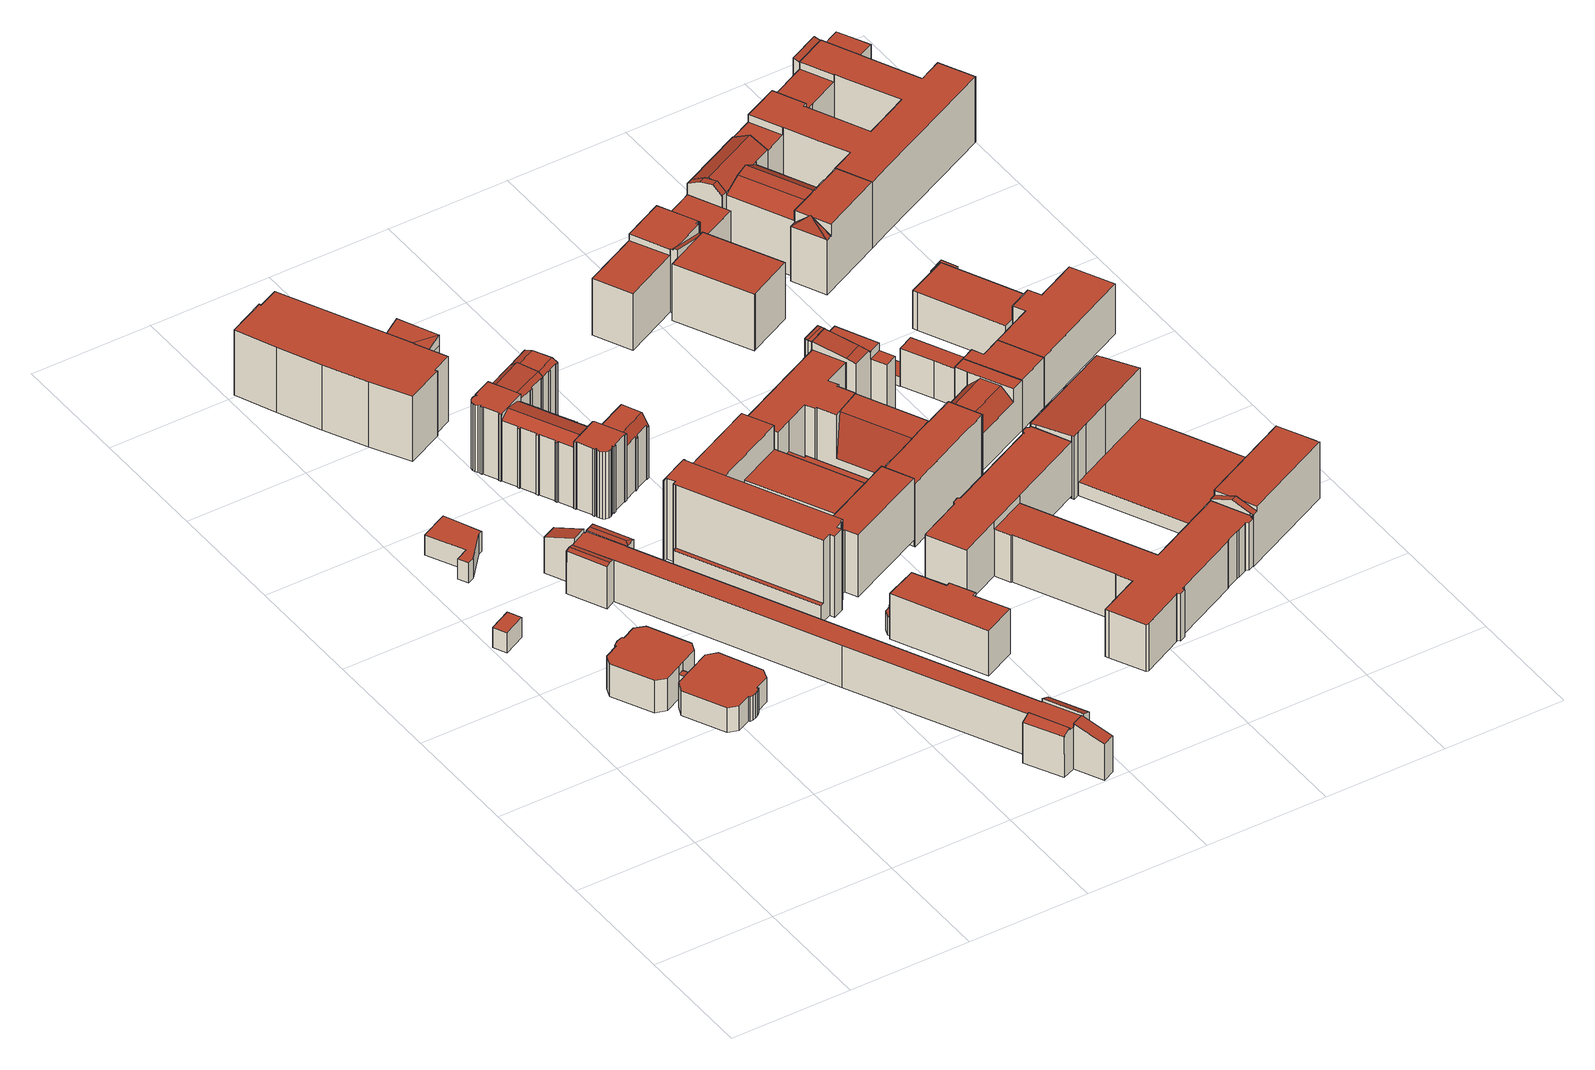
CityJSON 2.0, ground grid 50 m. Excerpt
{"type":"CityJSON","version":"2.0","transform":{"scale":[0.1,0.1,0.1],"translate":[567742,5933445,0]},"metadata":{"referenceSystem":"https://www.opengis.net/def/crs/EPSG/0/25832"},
"CityObjects":{
"building1":{"type":"Building","attributes":{"Gemeindeschluessel":"02000000","Geometrietyp2DReferenz":"3000","function":"31001_1010","roofType":"1000","measuredHeight":9},"geometry":[{"type":"MultiSurface","lod":"2","boundaries":[[[0,1,2,3]],[[4,5,6,7]],[[7,6,1,0]],[[6,5,2,1]],[[5,4,3,2]],[[4,7,0,3]]],"semantics":{"surfaces":[{"type":"GroundSurface"},{"type":"RoofSurface"},{"type":"WallSurface"}],"values":[0,1,2,2,2,2]}}]},
"building2":{"type":"Building","attributes":{"Gemeindeschluessel":"02000000","Geometrietyp2DReferenz":"3000","function":"31001_3020","roofType":"1000","measuredHeight":14.42,"storeysAboveGround":4},"geometry":[{"type":"MultiSurface","lod":"2","boundaries":[[[8,9,10,11]],[[11,10,12,13]],[[13,12,14,15]],[[16,17,18,19]],[[19,18,20,21]],[[21,20,9,8]],[[22,23,24,25]],[[25,24,26,27]],[[28,29,17,30]],[[31,32,33,34]],[[34,33,35,36]],[[36,35,37,38]],[[38,37,39,40]],[[41,28,42,43]],[[44,45,29,28,41]],[[39,37,35,33,32,26,24,23,14,12,10,9,20,18,17,29,45]],[[44,41,43,46,16,19,21,8,11,13,15,22,25,27,31,34,36,38,40]],[[42,28,30,47]],[[42,47,46,43]],[[44,40,39,45]],[[16,46,47,30,17]],[[31,27,26,32]],[[22,15,14,23]]],"semantics":{"surfaces":[{"type":"WallSurface"},{"type":"RoofSurface"},{"type":"GroundSurface"}],"values":[0,0,0,0,0,0,0,0,0,0,0,0,0,0,0,1,2,1,0,0,0,0,0]}}]},
"building3":{"type":"Building","attributes":{"Gemeindeschluessel":"02000000","Geometrietyp2DReferenz":"3000","function":"31001_3020","roofType":"1000","measuredHeight":11.02,"storeysAboveGround":3},"geometry":[{"type":"MultiSurface","lod":"2","boundaries":[[[48,49,50,51]],[[52,53,54,55]],[[55,54,56,57]],[[57,56,58,59]],[[59,58,60,61]],[[61,60,62,63]],[[63,62,64,65]],[[65,64,66,67]],[[67,66,68,69]],[[69,68,49,48]],[[70,71,72,73,50,49,68,66,64,62,60,58,56,54,53]],[[74,52,55,57,59,61,63,65,67,69,48,51,75,76,77]],[[75,51,50,73]],[[52,74,70,53]],[[74,77,71,70]],[[77,76,72,71]],[[76,75,73,72]]],"semantics":{"surfaces":[{"type":"WallSurface"},{"type":"RoofSurface"},{"type":"GroundSurface"}],"values":[0,0,0,0,0,0,0,0,0,0,1,2,0,0,0,0,0]}}]},
"building4":{"type":"Building","attributes":{"Gemeindeschluessel":"02000000","Geometrietyp2DReferenz":"3000","function":"31001_2140","roofType":"1000","measuredHeight":9},"geometry":[{"type":"MultiSurface","lod":"2","boundaries":[[[78,79,80,81,82,83,84,85]],[[86,87,88,89,90,91,92,93]],[[93,92,79,78]],[[92,91,80,79]],[[91,90,81,80]],[[90,89,82,81]],[[89,88,83,82]],[[88,87,84,83]],[[87,86,85,84]],[[86,93,78,85]]],"semantics":{"surfaces":[{"type":"GroundSurface"},{"type":"RoofSurface"},{"type":"WallSurface"}],"values":[0,1,2,2,2,2,2,2,2,2]}}]},
"building5":{"type":"Building","attributes":{"Gemeindeschluessel":"02000000","Geometrietyp2DReferenz":"3000","function":"31001_2500","roofType":"1000","measuredHeight":3,"storeysAboveGround":1},"geometry":[{"type":"MultiSurface","lod":"2","boundaries":[[[94,95,96,97]],[[98,99,100,101]],[[101,100,95,94]],[[100,99,96,95]],[[99,98,97,96]],[[98,101,94,97]]],"semantics":{"surfaces":[{"type":"GroundSurface"},{"type":"RoofSurface"},{"type":"WallSurface"}],"values":[0,1,2,2,2,2]}}]},
"building6":{"type":"Building","attributes":{"Gemeindeschluessel":"02000000","Geometrietyp2DReferenz":"3000","function":"51009_1610","roofType":"1000","measuredHeight":20.5},"geometry":[{"type":"MultiSurface","lod":"2","boundaries":[[[102,103,104,105]],[[106,107,108,109,110]],[[108,111,112,109]],[[113,111,108,107]],[[114,115,116,117]],[[118,119,120,121]],[[122,123,124,125]],[[126,127,128,129]],[[130,104,103,131]],[[132,106,110,133]],[[134,116,115,135]],[[136,114,117,137]],[[138,120,119,139]],[[140,118,121,141]],[[142,125,124,143]],[[144,123,122,145]],[[146,147,148,149]],[[150,136,137,151,152,153,154,155,156,157,158,159,160,161,148,147,138,139,162,144,145]],[[163,164,134,135,165,142,143,166,140,141,146,149,132,133,167,126,129,130,131,168]],[[169,157,156,129,128]],[[156,155,170,105,104,130,129]],[[171,154,153,168,131,103,102]],[[160,159,167,133,110,109,112]],[[148,161,113,107,106,132,149]],[[163,168,153,152]],[[150,145,122,125,142,165]],[[144,162,166,143,124,123]],[[162,139,119,118,140,166]],[[138,147,146,141,121,120]],[[136,150,165,135,115,114]],[[151,137,117,116,134,164]],[[161,160,112,111,113]],[[164,163,152,151]],[[170,155,154,171]],[[159,158,172,127,126,167]],[[172,158,157,169]],[[170,171,102,105]],[[172,169,128,127]]],"semantics":{"surfaces":[{"type":"RoofSurface"},{"type":"WallSurface"},{"type":"GroundSurface"}],"values":[0,0,0,0,0,0,0,1,1,1,1,1,1,1,1,1,1,2,0,1,1,1,1,1,1,1,1,1,1,1,1,1,1,1,1,1,0,0]}}]},
"building7":{"type":"Building","attributes":{"Gemeindeschluessel":"02000000","Geometrietyp2DReferenz":"3000","function":"31001_2010","roofType":"1000","measuredHeight":29.19,"storeysAboveGround":7},"geometry":[{"type":"MultiSurface","lod":"2","boundaries":[[[173,174,175,176]],[[177,178,173,176]],[[176,179,180,181,182,183]],[[184,185,177]],[[186,187,188,189]],[[189,188,190,191]],[[191,190,192,193]],[[194,195,196,197]],[[197,196,187,186]],[[198,199,200,201]],[[201,200,202,203]],[[203,202,204,205]],[[205,204,206,207]],[[176,175,179]],[[179,175,174,180]],[[185,178,177]],[[208,182,181,209]],[[198,201,203,205,207,210,194,197,186,189,191,193,211,208,209,212,213]],[[214,206,204,202,200,199,215,216,192,190,188,187,196,195]],[[216,215,177,176,183]],[[213,212,174,173,178,185,184]],[[212,209,181,180,174]],[[198,213,184,177,215,199]],[[206,214,210,207]],[[214,195,194,210]],[[208,211,216,183,182]],[[192,216,211,193]]],"semantics":{"surfaces":[{"type":"RoofSurface"},{"type":"WallSurface"},{"type":"GroundSurface"}],"values":[0,0,0,0,1,1,1,1,1,1,1,1,1,1,1,1,1,2,0,1,1,1,1,1,1,1,1]}}]},
"building8":{"type":"Building","attributes":{"Gemeindeschluessel":"02000000","Geometrietyp2DReferenz":"3000","function":"31001_3210","roofType":"3100","measuredHeight":6.22,"storeysAboveGround":1},"geometry":[{"type":"MultiSurface","lod":"2","boundaries":[[[217,218,219,220]],[[218,221,222,219]],[[211,217,220,223]],[[224,222,221,208]],[[208,221,218,217,211]],[[223,220,219,222,224]],[[223,224,208,211]]],"semantics":{"surfaces":[{"type":"RoofSurface"},{"type":"WallSurface"},{"type":"GroundSurface"}],"values":[0,0,1,1,1,1,2]}}]},
"building9":{"type":"Building","attributes":{"Gemeindeschluessel":"02000000","Geometrietyp2DReferenz":"3000","function":"31001_2010","roofType":"1000","measuredHeight":36.33,"storeysAboveGround":8},"geometry":[{"type":"MultiSurface","lod":"2","boundaries":[[[225,226,227,228,229,230,231,232,233,234,235,236,237,238,239,240,241,242,243]],[[244,245,246,247]],[[248,229,228,249]],[[249,228,227,250]],[[250,227,226,251]],[[252,243,242,253]],[[253,242,241,254]],[[254,241,240,255]],[[255,240,239,256]],[[256,239,238,257]],[[257,238,237,258]],[[258,237,236,259]],[[245,235,234,246]],[[260,234,233,261]],[[261,233,232,262]],[[262,232,231,263]],[[263,231,230,264]],[[264,230,229,248]],[[265,244,247,266]],[[266,247,246,234,260]],[[259,236,235,245,244,265]],[[267,225,243,252]],[[251,226,225,267]],[[251,267,252,253,254,255,256,257,258,259,265,266,260,261,262,263,264,248,249,250]]],"semantics":{"surfaces":[{"type":"RoofSurface"},{"type":"WallSurface"},{"type":"GroundSurface"}],"values":[0,0,1,1,1,1,1,1,1,1,1,1,1,1,1,1,1,1,1,1,1,1,1,2]}}]},
"building10":{"type":"Building","attributes":{"Gemeindeschluessel":"02000000","Geometrietyp2DReferenz":"3000","function":"31001_2010","roofType":"1000","measuredHeight":30.02,"storeysAboveGround":8},"geometry":[{"type":"MultiSurface","lod":"2","boundaries":[[[268,269,270,271,272,273,274,275,276,277,278,279,280,281,282,283,284,285,286,287,288,289,290,291]],[[292,293,294,295,296,297,298,299,300,301,302,303,304,305,306,307]],[[305,308,309,306]],[[310,311,312,313]],[[313,312,314,315]],[[308,316,317,318,319,320,321,322,323,324,325,326,327,328,329,309]],[[330,331,332,333,334,335,336,337,338,339,315,314]],[[340,341,342,343,344,345,346,347,348,349,350,351,352,353,354,355,356,357,358,359,360,361,362,363,364,365,366,367,368]],[[369,370,371,372]],[[373,374,370,369]],[[375,376,377,378,379,380,381,382,374,373]],[[383,384,385,386,387,388,389,390,391,392]],[[384,383,393,394]],[[395,396,397,398,399,400,401,402,394,393]],[[403,280,279,404]],[[404,279,278,405]],[[405,278,277,406]],[[406,277,276,407]],[[407,276,275,408]],[[408,275,274,409]],[[410,271,270,411]],[[411,270,269,412]],[[413,290,289,414]],[[414,289,288,415]],[[415,288,287,416]],[[416,287,286,417]],[[417,286,285,418]],[[418,285,284,419]],[[419,284,283,420]],[[420,283,282,421]],[[421,282,281,422]],[[422,281,280,403]],[[423,303,302,424]],[[424,302,301,425]],[[425,301,300,426]],[[426,300,299,427]],[[427,299,298,428]],[[428,298,297,429]],[[429,297,296,430]],[[430,296,295,431]],[[431,295,294,432]],[[432,294,293,433]],[[433,293,292,434]],[[435,328,327,436]],[[436,327,326,437]],[[437,326,325,438]],[[438,325,324,439]],[[439,324,323,440]],[[440,323,322,441]],[[441,322,321,442]],[[442,321,320,443]],[[443,320,319,444]],[[444,319,318,445]],[[445,318,317,446]],[[447,338,337,448]],[[448,337,336,449]],[[449,336,335,450]],[[450,335,334,451]],[[451,334,333,452]],[[452,333,332,453]],[[453,332,331,454]],[[455,346,345,456]],[[457,343,342,458]],[[458,342,341,459]],[[460,367,366,461]],[[461,366,365,462]],[[462,365,364,463]],[[463,364,363,464]],[[464,363,362,465]],[[465,362,361,466]],[[466,361,360,467]],[[467,360,359,468]],[[468,359,358,469]],[[469,358,357,470]],[[470,357,356,471]],[[471,356,355,472]],[[472,355,354,473]],[[473,354,353,474]],[[474,353,352,475]],[[475,352,351,476]],[[476,351,350,477]],[[477,350,349,478]],[[478,349,348,479]],[[479,348,347,480]],[[480,347,346,455]],[[481,382,381,482]],[[482,381,380,483]],[[483,380,379,484]],[[484,379,378,485]],[[485,378,377,486]],[[486,377,376,487]],[[488,391,390,489]],[[489,390,389,490]],[[490,389,388,491]],[[491,388,387,492]],[[492,387,386,493]],[[493,386,385,494]],[[495,402,401,496]],[[496,401,400,497]],[[497,400,399,498]],[[498,399,398,499]],[[499,398,397,500]],[[500,397,396,501]],[[460,461,462,463,464,465,466,467,468,469,470,471,472,473,474,475,476,477,478,479,480,455,456,423,424,425,426,427,428,429,430,431,432,433,434,413,414,415,416,417,418,419,420,421,422,403,404,405,406,407,408,409,502,481,482,483,484,485,486,487,447,448,449,450,451,452,453,454,410,411,412,435,436,437,438,439,440,441,442,443,444,445,446,457,458,459,488,489,490,491,492,493,494,495,496,497,498,499,500,501]],[[495,494,385,384,394,402]],[[375,373,369,372,310,313,315,339]],[[502,409,274,273,311,310,372,371]],[[273,272,330,314,312,311]],[[268,291,307,306,309,329]],[[345,344,316,308,305,304]],[[340,368,395,393,383,392]],[[481,502,371,370,374,382]],[[460,501,396,395,368,367]],[[488,459,341,340,392,391]],[[447,487,376,375,339,338]],[[457,446,317,316,344,343]],[[423,456,345,304,303]],[[413,434,292,307,291,290]],[[435,412,269,268,329,328]],[[410,454,331,330,272,271]]],"semantics":{"surfaces":[{"type":"RoofSurface"},{"type":"WallSurface"},{"type":"GroundSurface"}],"values":[0,0,0,0,0,0,0,0,0,0,0,0,0,0,1,1,1,1,1,1,1,1,1,1,1,1,1,1,1,1,1,1,1,1,1,1,1,1,1,1,1,1,1,1,1,1,1,1,1,1,1,1,1,1,1,1,1,1,1,1,1,1,1,1,1,1,1,1,1,1,1,1,1,1,1,1,1,1,1,1,1,1,1,1,1,1,1,1,1,1,1,1,1,1,1,1,1,1,1,1,1,1,1,2,1,1,1,1,1,1,1,1,1,1,1,1,1,1,1,1]}}]},
"building11":{"type":"Building","attributes":{"Gemeindeschluessel":"02000000","Geometrietyp2DReferenz":"3000","function":"31001_2010","roofType":"1000","measuredHeight":20.41,"storeysAboveGround":6},"geometry":[{"type":"MultiSurface","lod":"2","boundaries":[[[503,504,505,506]],[[506,505,507,508]],[[508,507,509,510]],[[510,509,511,512]],[[512,511,513,514]],[[514,513,515,516]],[[517,518,519,520]],[[521,522,518,517]],[[516,515,522,521]],[[504,503,520,519]],[[520,503,506,508,510,512,514,516,521,517]],[[504,519,518,522,515,513,511,509,507,505]]],"semantics":{"surfaces":[{"type":"WallSurface"},{"type":"GroundSurface"},{"type":"RoofSurface"}],"values":[0,0,0,0,0,0,0,0,0,0,1,2]}}]},
"building12":{"type":"Building","attributes":{"Gemeindeschluessel":"02000000","Geometrietyp2DReferenz":"3000","function":"31001_2090","roofType":"1000","measuredHeight":8.27,"storeysAboveGround":2},"geometry":[{"type":"MultiSurface","lod":"2","boundaries":[[[523,524,525,526]],[[526,525,527,528]],[[528,527,529,530]],[[531,532,533,534]],[[534,533,524,523]],[[535,536,537,529,527,525,524,533,532]],[[538,531,534,523,526,528,530,539,540]],[[538,540,536,535]],[[540,539,537,536]],[[531,538,535,532]],[[539,530,529,537]]],"semantics":{"surfaces":[{"type":"WallSurface"},{"type":"RoofSurface"},{"type":"GroundSurface"}],"values":[0,0,0,0,0,1,2,0,0,0,0]}}]},
"building13":{"type":"Building","attributes":{"Gemeindeschluessel":"02000000","Geometrietyp2DReferenz":"3000","function":"31001_2010","roofType":"1000","measuredHeight":30.67,"storeysAboveGround":7},"geometry":[{"type":"MultiSurface","lod":"2","boundaries":[[[541,542,543,544,545,546,547,548,549]],[[550,551,267,552,553,554,555,556,557]],[[554,544,543,555]],[[555,543,542,556]],[[556,542,541,557]],[[550,549,548,551]],[[551,548,547,267]],[[267,547,546,552]],[[552,546,545,553]],[[553,545,544,554]],[[550,557,541,549]]],"semantics":{"surfaces":[{"type":"RoofSurface"},{"type":"GroundSurface"},{"type":"WallSurface"}],"values":[0,1,2,2,2,2,2,2,2,2,2]}}]},
"building14":{"type":"Building","attributes":{"Gemeindeschluessel":"02000000","Geometrietyp2DReferenz":"3000","function":"31001_2010","roofType":"1000","measuredHeight":27.71,"storeysAboveGround":7},"geometry":[{"type":"MultiSurface","lod":"2","boundaries":[[[558,559,560,561]],[[561,560,562,563]],[[563,562,564,565]],[[565,564,566,567]],[[567,566,568,569]],[[570,571,559,558]],[[571,570,572,573]],[[573,572,569,568]],[[569,572,570,558,561,563,565,567]],[[573,568,566,564,562,560,559,571]]],"semantics":{"surfaces":[{"type":"WallSurface"},{"type":"GroundSurface"},{"type":"RoofSurface"}],"values":[0,0,0,0,0,0,0,0,1,2]}}]},
"building15":{"type":"Building","attributes":{"Gemeindeschluessel":"02000000","Geometrietyp2DReferenz":"3000","function":"31001_2010","roofType":"1000","measuredHeight":19.53,"storeysAboveGround":4},"geometry":[{"type":"MultiSurface","lod":"2","boundaries":[[[574,575,576,577,578]],[[579,580,581,582,583]],[[581,576,575,582]],[[582,575,574,583]],[[579,578,577,580]],[[580,577,576,581]],[[579,583,574,578]]],"semantics":{"surfaces":[{"type":"RoofSurface"},{"type":"GroundSurface"},{"type":"WallSurface"}],"values":[0,1,2,2,2,2,2]}}]},
"building16":{"type":"Building","attributes":{"name":"Zoll","Gemeindeschluessel":"02000000","Geometrietyp2DReferenz":"3000","function":"31001_2010","roofType":"1000","measuredHeight":32.2,"storeysAboveGround":7},"geometry":[{"type":"MultiSurface","lod":"2","boundaries":[[[584,585,586,587]],[[585,588,589,590,591,586]],[[592,593,594,595]],[[589,596,597,598,599,590]],[[600,601,602,603]],[[604,605,601,600]],[[606,607,608,609]],[[610,611,612,613,614]],[[615,616,617,618]],[[619,620,621]],[[622,623,624,625]],[[626,627,628,629]],[[629,628,630,631]],[[632,633,634,635]],[[636,637,638,639]],[[640,641,642,643]],[[644,645,646,647]],[[648,649,650,651]],[[652,653,654,655]],[[598,656,599]],[[591,590,599]],[[596,589,588]],[[657,658,659,660]],[[660,659,661,611]],[[611,661,662,612]],[[617,663,664,618]],[[618,664,665,666]],[[613,595,594,621]],[[602,593,592,603]],[[596,667,597]],[[619,668,669,670]],[[670,669,671,672]],[[673,674,675,676]],[[676,675,677,678]],[[678,677,679,680]],[[680,679,681,682]],[[608,683,684,609]],[[685,607,606,686]],[[687,654,653,688,689,690,691,692,693,681,679,677,675,674,694,695,667,596,588,585,696,697,698,699,700,701,650,649]],[[630,702,703,704,658,657,705,706,707,631]],[[708,709,710,697,696,584,587,711,645,644]],[[656,598,597,667,695,712,713,714,643,642]],[[652,715,716,717,718,719,720,682,681,693,692,691,690,689,688,653]],[[721,722,723,724,725,726,655,654,687,649,648,727,728,729,625,624,627,626]],[[682,720,719,718,717,716,715,652,655,726,725,724,723,722,721,626,629,631,707,706,705,657,660,611,610,614,613,621,620,619,670,672,730,731,685,686,732,733,616,615,618,666,734,735,640,643,714,713,712,736,673,676,678,680],[709,708,644,647,737,738,737,739,740,741,742,632,635,743,636,639,744,745,746,747,748,710]],[[628,627,624,623,749,750,751,752,751,646,645,711,586,591,599,656,642,641,753,754,665,664,663,662,661,659,658,704,703,702,630]],[[729,728,727,648,651,638,637,755,634,633,756,622,625]],[[740,739,737,738,752,751,750,749]],[[623,622,756,633,632,742,741,740,749]],[[593,602,601,605,757,758,668,619,621,594]],[[612,662,663,617,616,604,600,603,592,595,613]],[[759,683,608,607,685,731,730,672,671]],[[686,606,609,684,732]],[[616,733,732,684,757,605,604]],[[695,694,674,673,736,712]],[[696,585,588,585,584]],[[699,698,697,710,748,747]],[[587,586,591,586,711]],[[701,700,699,747,746,745]],[[737,647,646,751,752,738]],[[753,641,640,735,734,754]],[[734,666,665,754]],[[701,745,744,639,638,651,650]],[[755,637,636,743,635,634]],[[758,757,684,683,759,671,669,668]]],"semantics":{"surfaces":[{"type":"RoofSurface"},{"type":"WallSurface"},{"type":"GroundSurface"}],"values":[0,0,0,0,0,0,0,0,0,0,1,1,1,1,1,1,1,1,1,1,1,1,1,1,1,1,1,1,1,1,1,1,1,1,1,1,1,1,0,1,1,1,1,1,2,0,0,1,1,1,1,1,1,1,1,1,1,1,1,1,1,1,1,1,0]}}]},
"building17":{"type":"Building","attributes":{"Gemeindeschluessel":"02000000","Geometrietyp2DReferenz":"3000","function":"31001_2010","roofType":"1000","measuredHeight":24.2,"storeysAboveGround":7},"geometry":[{"type":"MultiSurface","lod":"2","boundaries":[[[760,761,762,763]],[[764,765,761,760]],[[766,767,768,769]],[[769,768,770,771]],[[771,770,772,773]],[[774,775,776,777]],[[778,779,780,781]],[[782,783,784,785]],[[786,787,788,789]],[[789,788,790,791]],[[791,790,792,793]],[[794,795,796,797]],[[797,796,798,799]],[[799,798,800,801]],[[801,800,802,803]],[[803,802,804,805]],[[805,804,806,807]],[[807,806,808,809]],[[809,808,810,811]],[[811,810,812,813]],[[814,815,816,817]],[[817,816,818,819]],[[819,818,820,821]],[[821,820,822,823]],[[823,822,824,825]],[[826,827,828,829]],[[829,828,830,831]],[[831,830,832,833]],[[833,832,834,835]],[[835,834,836,837]],[[837,836,838,839]],[[839,838,840,841]],[[841,840,842,843]],[[843,842,844,845]],[[845,844,846,847]],[[847,846,848,849]],[[849,848,850,851]],[[795,794,773,772]],[[813,812,852,853]],[[827,826,854,855]],[[855,854,853,852,775,774]],[[814,817,819,821,823,825,786,789,791,793,856,778,781,782,785,857,764,760,763,766,769,771,773,794,797,799,801,803,805,807,809,811,813,853,854,826,829,831,833,835,837,839,841,843,845,847,849,851]],[[858,776,775,852,812,810,808,806,804,802,800,798,796,795,772,770,768,767,762,761,765]],[[780,779,859,792,790,788,787,824,822,820,818,816,815,850,848,846,844,842,840,838,836,834,832,830,828,827,855,774,777,784,783]],[[780,783,782,781]],[[850,815,814,851]],[[824,787,786,825]],[[792,859,856,793]],[[859,779,778,856]],[[857,785,784,777,776,858]],[[858,765,764,857]],[[762,767,766,763]]],"semantics":{"surfaces":[{"type":"WallSurface"},{"type":"GroundSurface"},{"type":"RoofSurface"}],"values":[0,0,0,0,0,0,0,0,0,0,0,0,0,0,0,0,0,0,0,0,0,0,0,0,0,0,0,0,0,0,0,0,0,0,0,0,0,0,0,0,0,1,2,2,0,0,0,0,0,0,0,0]}}]},
"building18":{"type":"Building","attributes":{"Gemeindeschluessel":"02000000","Geometrietyp2DReferenz":"3000","function":"51009_1610","roofType":"1000","measuredHeight":32.43},"geometry":[{"type":"MultiSurface","lod":"2","boundaries":[[[860,861,862,863,864]],[[670,660,610,614,621]],[[614,861,860,621]],[[670,864,863,660]],[[660,863,862,610]],[[610,862,861,614]],[[670,621,860,864]]],"semantics":{"surfaces":[{"type":"RoofSurface"},{"type":"GroundSurface"},{"type":"WallSurface"}],"values":[0,1,2,2,2,2,2]}}]},
"building19":{"type":"Building","attributes":{"name":"Rackow Schule","Gemeindeschluessel":"02000000","Geometrietyp2DReferenz":"3000","function":"31001_2020","roofType":"1000","measuredHeight":28.87,"storeysAboveGround":8},"geometry":[{"type":"MultiSurface","lod":"2","boundaries":[[[865,866,867,868,869,870,871,872,873,874,875,876]],[[877,878,879,880,866,881]],[[882,883,884,885,886]],[[887,888,889,890]],[[885,873,872,886]],[[891,872,871,892]],[[892,871,870,893]],[[893,870,869,894]],[[894,869,868,895]],[[880,867,866]],[[896,875,874,897]],[[898,899,900,901]],[[865,881,866]],[[878,877,902]],[[878,903,879]],[[904,884,883,905]],[[906,902,877,881,865,876,907]],[[908,909,895,868,867,880,879,903]],[[897,874,873,885,884,904,890,889]],[[907,876,875,896,888,887]],[[891,892,893,894,895,909,898,901,910,906,907,887,890,904,905,911]],[[891,911,882,886,872]],[[911,905,883,882]],[[912,910,901,900]],[[899,898,909,908]],[[902,906,910,912]],[[912,900,899,908,903,878,902]],[[888,896,897,889]]],"semantics":{"surfaces":[{"type":"RoofSurface"},{"type":"WallSurface"},{"type":"GroundSurface"}],"values":[0,0,0,1,1,1,1,1,1,1,1,1,1,1,1,1,1,1,1,1,2,1,1,1,1,1,0,0]}}]},
"building20":{"type":"Building","attributes":{"Gemeindeschluessel":"02000000","Geometrietyp2DReferenz":"3000","function":"31001_2010","roofType":"1000","measuredHeight":22.49,"storeysAboveGround":7},"geometry":[{"type":"MultiSurface","lod":"2","boundaries":[[[913,914,915,916,917,918]],[[919,920,915,914]],[[921,920,919,922]],[[923,918,917,924]],[[925,913,918,923]],[[926,927,928,929]],[[930,925,923,924,931,926,929,932]],[[925,930,922,919,914,913]],[[930,932,933,934,921,922]],[[935,916,915,920,921,934]],[[927,926,931,935]],[[933,932,929,928]],[[931,924,917,916,935]],[[933,928,927,935,934]]],"semantics":{"surfaces":[{"type":"RoofSurface"},{"type":"WallSurface"},{"type":"GroundSurface"}],"values":[0,0,0,1,1,1,2,1,1,1,1,1,1,0]}}]},
"building21":{"type":"Building","attributes":{"Gemeindeschluessel":"02000000","Geometrietyp2DReferenz":"3000","function":"31001_2100","roofType":"1000","measuredHeight":4.25,"storeysAboveGround":1},"geometry":[{"type":"MultiSurface","lod":"2","boundaries":[[[936,937,938,939]],[[940,941,942,943]],[[940,939,938,941]],[[941,938,937,942]],[[942,937,936,943]],[[943,936,939,940]]],"semantics":{"surfaces":[{"type":"RoofSurface"},{"type":"GroundSurface"},{"type":"WallSurface"}],"values":[0,1,2,2,2,2]}}]},
"building22":{"type":"Building","attributes":{"Gemeindeschluessel":"02000000","Geometrietyp2DReferenz":"3000","function":"31001_2010","roofType":"1000","measuredHeight":16.82,"storeysAboveGround":5},"geometry":[{"type":"MultiSurface","lod":"2","boundaries":[[[944,945,946,947,948,949]],[[950,951,952,953,954,955]],[[950,949,948,951]],[[951,948,947,952]],[[952,947,946,953]],[[953,946,945,954]],[[954,945,944,955]],[[955,944,949,950]]],"semantics":{"surfaces":[{"type":"RoofSurface"},{"type":"GroundSurface"},{"type":"WallSurface"}],"values":[0,1,2,2,2,2,2,2]}}]},
"building23":{"type":"Building","attributes":{"Gemeindeschluessel":"02000000","Geometrietyp2DReferenz":"3000","function":"31001_2020","roofType":"1000","measuredHeight":28.3,"storeysAboveGround":8},"geometry":[{"type":"MultiSurface","lod":"2","boundaries":[[[956,957,958,959,960,961,962,963,964,965,966,967,968]],[[969,970,971,972,973,974,975,976,977,978,979,980,981]],[[969,968,967,970]],[[970,967,966,971]],[[971,966,965,972]],[[972,965,964,973]],[[973,964,963,974]],[[974,963,962,975]],[[975,962,961,976]],[[976,961,960,977]],[[977,960,959,978]],[[978,959,958,979]],[[979,958,957,980]],[[980,957,956,981]],[[981,956,968,969]]],"semantics":{"surfaces":[{"type":"RoofSurface"},{"type":"GroundSurface"},{"type":"WallSurface"}],"values":[0,1,2,2,2,2,2,2,2,2,2,2,2,2,2]}}]},
"building24":{"type":"Building","attributes":{"Gemeindeschluessel":"02000000","Geometrietyp2DReferenz":"3000","function":"31001_2010","roofType":"1000","measuredHeight":22.48,"storeysAboveGround":7},"geometry":[{"type":"MultiSurface","lod":"2","boundaries":[[[929,982,983,984]],[[985,986,987,988]],[[989,987,986,990,983,982]],[[932,929,984,991,985,988]],[[932,988,987,989]],[[985,991,990,986]],[[929,932,989,982]],[[991,984,983,990]]],"semantics":{"surfaces":[{"type":"WallSurface"},{"type":"RoofSurface"},{"type":"GroundSurface"}],"values":[0,0,1,2,0,0,0,0]}}]},
"building25":{"type":"Building","attributes":{"Gemeindeschluessel":"02000000","Geometrietyp2DReferenz":"3000","function":"31001_2020","roofType":"1000","measuredHeight":26.19,"storeysAboveGround":7},"geometry":[{"type":"MultiSurface","lod":"2","boundaries":[[[992,993,994,995,996,997,998,999,1000]],[[1001,1002,1003,1004,1005]],[[1006,1007,1008,1009,1010,1011,1012,1013,1014,1015,1016,1003]],[[1017,1018,1019,1020,1006,1002,1001]],[[977,996,995,976]],[[976,995,994,975]],[[975,994,993,974]],[[974,993,992,1021]],[[1022,1000,999,1023]],[[997,1014,1013,998]],[[1024,1011,1010,1025]],[[1025,1010,1009,1026]],[[1026,1009,1008,1027]],[[1020,1007,1006]],[[1003,1016,1004]],[[1028,1019,1018,1029]],[[1029,1018,1017,1030]],[[1028,1029,1030,1031,1032,977,976,975,974,1021,1022,1023,1033,1024,1025,1026,1027]],[[1028,1027,1008,1007,1020,1019]],[[1024,1033,1012,1011]],[[1031,1030,1017,1001,1005]],[[1006,1003,1002]],[[1032,1031,1005,1004,1016,1015]],[[977,1032,1015,1014,997,996]],[[1033,1023,999,998,1013,1012]],[[1022,1021,992,1000]]],"semantics":{"surfaces":[{"type":"RoofSurface"},{"type":"WallSurface"},{"type":"GroundSurface"}],"values":[0,0,0,0,1,1,1,1,1,1,1,1,1,1,1,1,1,2,1,1,1,1,1,1,1,1]}}]},
"building26":{"type":"Building","attributes":{"Gemeindeschluessel":"02000000","Geometrietyp2DReferenz":"3000","function":"31001_2071","roofType":"3100","measuredHeight":31.61,"storeysAboveGround":7},"geometry":[{"type":"MultiSurface","lod":"2","boundaries":[[[1034,1035,1036,1037]],[[1038,1035,1034,1039,1040,1041]],[[1042,1043,1044,1040,1039]],[[1045,1046,1047,1048,1049]],[[1046,1050,1051,1052,1047]],[[1053,1054,1055,1056]],[[1057,1054,1053]],[[1054,1058,1059,1055]],[[1057,1060,1061,1054]],[[1062,1043,1042,1063]],[[1048,1064,1049]],[[1065,1066,1067,1068]],[[1069,1070,1071]],[[1058,1061,1072,1073,1059]],[[1054,1061,1058]],[[1074,1075,1076,1077]],[[1078,1079,1080,1081]],[[1063,1042,1039,1034,1037,1082]],[[1081,1080,1072,1061,1060,1083]],[[1084,1085,1082,1037,1036]],[[1086,1087,1088,1062,1063,1082,1085,1074,1077,1065,1068,1089,1078,1081,1083]],[[1088,1087,1090,1091,1045,1049,1064,1092]],[[1048,1047,1052,1093]],[[1087,1086,1056,1055,1059,1073,1090]],[[1086,1083,1060,1057,1053,1056]],[[1066,1065,1077,1076,1094,1095]],[[1079,1078,1089,1096]],[[1050,1046,1045,1091]],[[1074,1085,1084,1097,1075]],[[1089,1068,1067,1071,1070,1096]],[[1069,1051,1050]],[[1095,1094,1093]],[[1062,1088,1092,1044,1043]],[[1038,1041,1098]],[[1041,1040,1044]],[[1036,1035,1038]],[[1069,1050,1091,1090,1073,1072,1080,1079,1096,1070]],[[1095,1093,1052,1051,1069,1071,1067,1066]],[[1098,1041,1044,1092,1064,1048,1093,1094,1076,1075,1097]],[[1098,1097,1084,1036,1038]]],"semantics":{"surfaces":[{"type":"RoofSurface"},{"type":"WallSurface"},{"type":"GroundSurface"}],"values":[0,0,0,0,0,0,0,0,0,1,1,1,1,1,1,1,1,1,1,1,2,1,1,1,1,1,1,1,1,1,1,1,1,1,1,1,0,0,0,0]}}]},
"building27":{"type":"Building","attributes":{"Gemeindeschluessel":"02000000","Geometrietyp2DReferenz":"3000","function":"31001_2010","roofType":"1000","measuredHeight":16.95,"storeysAboveGround":5},"geometry":[{"type":"MultiSurface","lod":"2","boundaries":[[[1099,1100,1101,1102]],[[1103,1104,1105,1106]],[[1106,1105,1107,1108]],[[1109,1110,1104,1103]],[[1110,1109,1102,1101]],[[1108,1107,1111,1112]],[[1100,1099,1112,1111]],[[1112,1099,1102,1109,1103,1106,1108]],[[1100,1111,1107,1105,1104,1110,1101]]],"semantics":{"surfaces":[{"type":"WallSurface"},{"type":"GroundSurface"},{"type":"RoofSurface"}],"values":[0,0,0,0,0,0,0,1,2]}}]},
"building28":{"type":"Building","attributes":{"Gemeindeschluessel":"02000000","Geometrietyp2DReferenz":"3000","function":"31001_2010","roofType":"1000","measuredHeight":22.48,"storeysAboveGround":7},"geometry":[{"type":"MultiSurface","lod":"2","boundaries":[[[1113,987,986,1114]],[[1115,1116,1117,1118]],[[1119,1120,1121,1117,1116,1122,986,987]],[[1113,1114,1123,1115,1118,1124,1125,1126]],[[1113,1126,1119,987]],[[1126,1125,1120,1119]],[[1125,1124,1121,1120]],[[1115,1123,1122,1116]],[[1124,1118,1117,1121]],[[1123,1114,986,1122]]],"semantics":{"surfaces":[{"type":"WallSurface"},{"type":"RoofSurface"},{"type":"GroundSurface"}],"values":[0,0,1,2,0,0,0,0,0,0]}}]},
"building29":{"type":"Building","attributes":{"Gemeindeschluessel":"02000000","Geometrietyp2DReferenz":"3000","function":"31001_2140","roofType":"1000","measuredHeight":7.02,"storeysAboveGround":1},"geometry":[{"type":"MultiSurface","lod":"2","boundaries":[[[1127,1128,1129,1130,1131]],[[1132,1133,1134,1135,1136]],[[1132,1131,1130,1133]],[[1133,1130,1129,1134]],[[1134,1129,1128,1135]],[[1135,1128,1127,1136]],[[1136,1127,1131,1132]]],"semantics":{"surfaces":[{"type":"RoofSurface"},{"type":"GroundSurface"},{"type":"WallSurface"}],"values":[0,1,2,2,2,2,2]}}]},
"building30":{"type":"Building","attributes":{"Gemeindeschluessel":"02000000","Geometrietyp2DReferenz":"3000","function":"31001_2020","roofType":"1000","measuredHeight":29.78,"storeysAboveGround":7},"geometry":[{"type":"MultiSurface","lod":"2","boundaries":[[[1137,1138,1139,1140,1141]],[[1142,1143,1144,1145,1146,1147,1148,1149]],[[1150,1151,1152,1153]],[[1154,1155,1156,1157]],[[1074,1137,1141,1085]],[[1149,1158,1159,1142]],[[1160,1159,1161,1162]],[[1139,1163,1164,1140]],[[1165,1166,1167,1168]],[[1081,1169,1170,1078]],[[1078,1170,1166,1165]],[[1171,1147,1146,1172]],[[1173,1153,1152,1174]],[[1150,1175,1176,1151]],[[1157,1177,1178,1154]],[[1144,1179,1180,1145]],[[1181,1156,1155,1182]],[[1183,1184,1185,1186]],[[1186,1185,1187,1188]],[[1188,1187,1189,1190]],[[1191,1192,1168,1167,1193,1194,1195,1196]],[[1141,1140,1164,1158,1149,1148,1147,1171,1197,1198,1199,1085]],[[1200,1201,1202,1203,1204,1205,1206,1207,1208,1209]],[[1210,1211,1212,1213,1214,1215,1216,1217,1218,1178]],[[1219,1220,1221,1205,1204,1222,1223,1224,1225,1226]],[[1081,1227,1228,1229,1230,1231,1190,1189,1232,1233,1234,1235,1236,1169]],[[1190,1231,1230,1229,1228,1227,1081,1078,1165,1168,1192,1191,1196,1237,1238,1074,1085,1199,1198,1197,1171,1172,1239,1240,1173,1174,1241,1242,1181,1182,1218,1217,1216,1215,1214,1243,1183,1186,1188],[1221,1220,1219,1226,1244,1245,1160,1162,1246,1209,1208,1207,1206,1205]],[[1163,1195,1194,1193,1167,1166,1170,1169,1236,1235,1234,1233,1232,1189,1187,1185,1184,1247,1213,1212,1211,1210,1178,1177,1176,1175,1180,1179,1225,1224,1223,1222,1204,1203,1202,1201,1200,1248,1161,1159,1158,1164]],[[1074,1238,1237,1196,1195,1163,1139,1138,1137]],[[1248,1200,1209,1246,1162,1161]],[[1213,1247,1184,1183,1243,1214]],[[1218,1182,1155,1154,1178]],[[1176,1177,1157,1156,1181,1242,1241]],[[1240,1175,1150,1153,1173]],[[1151,1176,1241,1174,1152]],[[1245,1244,1226,1225,1179,1144,1143]],[[1146,1145,1180,1175,1240,1239,1172]],[[1160,1245,1143,1142,1159]]],"semantics":{"surfaces":[{"type":"RoofSurface"},{"type":"WallSurface"},{"type":"GroundSurface"}],"values":[0,0,0,0,1,1,1,1,1,1,1,1,1,1,1,1,1,1,1,1,1,1,1,1,1,1,2,0,1,1,1,1,1,1,1,1,1,1]}}]}
},
"vertices":[
[127,1805,0],[37,1761,0],[11,1815,0],[101,1859,0],[101,1859,90],[11,1815,90],[37,1761,90],[127,1805,90],
[191,1338,18],[191,1338,163],[208,1382,163],[208,1382,18],[266,1411,163],[266,1411,18],[263,1416,163],[263,1416,18],[386,1192,18],[386,1192,163],[317,1159,163],[317,1159,18],[272,1174,163],[272,1174,18],[273,1425,18],[273,1425,163],[285,1433,163],[285,1433,18],[298,1438,163],[298,1438,18],[412,1205,128],[412,1205,163],[386,1192,128],[311,1441,18],[311,1441,163],[314,1435,163],[314,1435,18],[373,1464,163],[373,1464,18],[417,1448,163],[417,1448,18],[498,1279,163],[498,1279,18],[412,1205,18],[431,1165,128],[431,1165,18],[483,1240,18],[483,1240,163],[405,1152,18],[405,1152,128],
[319,1075,52],[319,1075,162],[337,1119,162],[337,1119,52],[553,943,52],[553,943,162],[556,938,162],[556,938,52],[545,927,162],[545,927,52],[532,919,162],[532,919,52],[518,914,162],[518,914,52],[503,912,162],[503,912,52],[500,918,162],[500,918,52],[444,891,162],[444,891,52],[401,905,162],[401,905,52],[612,972,162],[625,1015,162],[547,1184,162],[501,1199,162],[612,972,52],[501,1199,52],[547,1184,52],[625,1015,52],
[138,2136,42],[110,2122,42],[90,2162,42],[143,2188,42],[69,2340,42],[182,2395,42],[246,2246,42],[229,2237,42],[229,2237,132],[246,2246,132],[182,2395,132],[69,2340,132],[143,2188,132],[90,2162,132],[110,2122,132],[138,2136,132],
[544,1225,52],[531,1254,52],[560,1268,52],[573,1238,52],[573,1238,82],[560,1268,82],[531,1254,82],[544,1225,82],
[487,1787,194],[505,1796,190],[432,1947,190],[413,1938,194],[590,1835,191],[591,1835,191],[601,1863,193],[537,1995,193],[517,1986,191],[628,1854,191],[556,2005,191],[628,1853,191],[1290,97,182],[1322,110,200],[1249,262,200],[1214,247,180],[1407,150,200],[1441,167,182],[1368,318,182],[1333,302,200],[1401,4,161],[1451,29,161],[1394,141,205],[1345,119,205],[505,1985,188],[505,1985,205],[448,1956,205],[448,1956,188],[432,1947,188],[505,1796,188],[590,1835,188],[517,1986,188],[1249,262,188],[1322,110,188],[1290,97,0],[1214,247,0],[1368,318,0],[1441,167,0],[1407,150,188],[1333,302,188],[1345,119,188],[1394,141,188],[1451,29,0],[1401,4,0],[1330,300,188],[1330,300,0],[590,1834,0],[590,1834,188],[1345,120,0],[1253,264,0],[914,953,0],[509,1798,0],[467,1776,0],[395,1929,0],[448,1956,0],[394,2069,0],[452,2096,0],[507,1981,0],[556,2005,0],[628,1853,0],[1393,143,0],[914,953,188],[1253,264,188],[1345,120,188],[1393,143,188],[507,1981,188],[509,1798,188],[394,2069,161],[395,1929,190],[467,1776,189],[452,2096,161],
[643,3128,257],[576,3273,257],[570,3287,257],[416,3213,210],[493,3055,210],[644,3128,257],[570,3287,210],[576,3273,210],[606,3288,210],[598,3304,210],[416,3214,210],[644,3126,210],[644,3128,210],[5,3468,40],[5,3468,332],[158,3541,332],[158,3541,40],[162,3533,332],[162,3533,40],[243,3572,332],[243,3572,40],[153,3133,40],[153,3133,332],[75,3302,332],[75,3302,40],[493,3054,40],[493,3054,332],[553,2929,332],[553,2929,40],[472,2891,332],[472,2891,40],[476,2881,332],[476,2881,40],[323,2808,332],[323,2808,40],[598,3304,40],[606,3288,40],[239,2962,40],[416,3214,40],[576,3273,40],[644,3126,40],[239,2962,332],[493,3055,332],[416,3214,332],
[416,3214,82],[507,3259,103],[389,3504,103],[298,3459,82],[598,3304,82],[480,3549,82],[298,3459,40],[480,3549,40],
[939,1878,364],[905,1950,364],[907,1951,364],[905,1954,364],[779,1894,364],[781,1890,364],[796,1897,364],[812,1864,364],[798,1857,364],[802,1847,364],[1066,1299,364],[1102,1316,364],[1111,1297,364],[1155,1318,364],[1145,1337,364],[1174,1351,364],[1176,1352,364],[1174,1356,364],[1188,1363,364],[1052,1293,80],[1066,1299,82],[802,1847,82],[788,1841,80],[779,1894,1],[905,1954,1],[907,1951,1],[905,1950,1],[1188,1363,1],[1174,1356,1],[1176,1352,1],[1174,1351,1],[1145,1337,1],[1155,1318,1],[1111,1297,1],[1102,1316,1],[802,1847,1],[798,1857,1],[812,1864,1],[796,1897,1],[781,1890,1],[1052,1293,1],[788,1841,1],[939,1878,1],
[669,2641,301],[669,2642,301],[671,2643,301],[670,2645,301],[671,2646,301],[613,2766,301],[535,2729,301],[539,2722,301],[528,2723,301],[517,2720,301],[508,2713,301],[502,2703,301],[500,2692,301],[503,2681,301],[510,2672,301],[519,2666,301],[512,2663,301],[516,2654,301],[520,2655,301],[549,2595,301],[545,2593,301],[550,2584,301],[553,2586,301],[554,2586,301],[583,2526,272],[579,2524,269],[583,2515,269],[587,2517,272],[616,2456,272],[612,2455,269],[617,2446,269],[620,2447,272],[650,2387,272],[646,2385,269],[650,2376,269],[654,2378,272],[683,2318,272],[718,2335,301],[589,2603,301],[554,2586,272],[780,2365,287],[651,2632,287],[748,2831,273],[613,2766,273],[627,2738,298],[761,2803,298],[663,2663,292],[798,2727,292],[798,2374,272],[769,2434,271],[771,2435,270],[767,2444,270],[765,2443,272],[736,2503,271],[738,2504,270],[734,2513,270],[731,2512,272],[703,2571,271],[705,2572,270],[701,2581,269],[698,2580,272],[669,2641,271],[671,2646,276],[729,2673,276],[730,2671,274],[739,2675,274],[738,2678,276],[796,2705,276],[797,2703,274],[806,2708,274],[805,2710,276],[806,2710,276],[803,2373,301],[802,2372,301],[801,2374,301],[798,2373,301],[798,2374,301],[683,2318,301],[679,2316,301],[684,2307,301],[687,2309,301],[716,2248,301],[713,2247,301],[717,2238,301],[724,2241,301],[723,2231,301],[726,2220,301],[733,2211,301],[742,2205,301],[754,2203,301],[765,2206,301],[774,2213,301],[780,2222,301],[783,2214,301],[792,2219,301],[791,2222,301],[849,2250,301],[851,2247,301],[860,2251,301],[858,2255,301],[860,2255,301],[761,2804,283],[852,2848,283],[839,2875,272],[748,2831,272],[796,2730,284],[888,2774,284],[806,2710,273],[841,2727,273],[842,2725,272],[851,2729,272],[850,2732,273],[886,2749,273],[887,2747,272],[898,2752,272],[813,2353,286],[946,2417,286],[936,2439,236],[927,2435,236],[928,2433,241],[869,2404,241],[868,2407,236],[859,2402,236],[860,2400,241],[803,2373,241],[849,2277,284],[982,2342,284],[860,2255,242],[917,2283,242],[918,2279,235],[928,2284,235],[926,2287,242],[984,2315,242],[986,2312,235],[995,2316,235],[500,2692,1],[502,2703,1],[508,2713,1],[517,2720,1],[528,2723,1],[539,2722,1],[535,2729,1],[670,2645,1],[671,2643,1],[669,2642,1],[553,2586,1],[550,2584,1],[545,2593,1],[549,2595,1],[520,2655,1],[516,2654,1],[512,2663,1],[519,2666,1],[510,2672,1],[503,2681,1],[654,2378,1],[650,2376,1],[646,2385,1],[650,2387,1],[620,2447,1],[617,2446,1],[612,2455,1],[616,2456,1],[587,2517,1],[583,2515,1],[579,2524,1],[583,2526,1],[698,2580,1],[701,2581,1],[705,2572,1],[703,2571,1],[731,2512,1],[734,2513,1],[738,2504,1],[736,2503,1],[765,2443,1],[767,2444,1],[771,2435,1],[769,2434,1],[805,2710,1],[806,2708,1],[797,2703,1],[796,2705,1],[738,2678,1],[739,2675,1],[730,2671,1],[729,2673,1],[679,2316,1],[683,2318,1],[798,2373,1],[801,2374,1],[802,2372,1],[858,2255,1],[860,2251,1],[851,2247,1],[849,2250,1],[791,2222,1],[792,2219,1],[783,2214,1],[780,2222,1],[774,2213,1],[765,2206,1],[754,2203,1],[742,2205,1],[733,2211,1],[726,2220,1],[723,2231,1],[724,2241,1],[717,2238,1],[713,2247,1],[716,2248,1],[687,2309,1],[684,2307,1],[898,2752,1],[887,2747,1],[886,2749,1],[850,2732,1],[851,2729,1],[842,2725,1],[841,2727,1],[860,2400,1],[859,2402,1],[868,2407,1],[869,2404,1],[928,2433,1],[927,2435,1],[936,2439,1],[995,2316,1],[986,2312,1],[984,2315,1],[926,2287,1],[928,2284,1],[918,2279,1],[917,2283,1],[839,2875,1],
[1305,1101,45],[1305,1101,249],[1331,1049,249],[1331,1049,45],[1368,971,249],[1368,971,45],[1384,979,249],[1384,979,45],[1432,881,249],[1432,881,45],[1416,873,249],[1416,873,45],[1483,738,249],[1483,738,45],[1175,1042,45],[1175,1042,249],[1194,1051,249],[1194,1051,45],[1352,675,45],[1352,675,249],
[1184,1069,41],[1184,1069,124],[1195,1100,124],[1195,1100,41],[1227,1115,124],[1227,1115,41],[1224,1121,124],[1224,1121,41],[1305,1101,41],[1305,1101,124],[1194,1051,124],[1194,1051,41],[1331,1049,124],[1454,1109,124],[1402,1207,124],[1331,1049,41],[1402,1207,41],[1454,1109,41],
[1315,2000,308],[1262,2110,308],[1257,2120,308],[917,1957,308],[941,1907,308],[928,1901,308],[939,1878,308],[952,1884,308],[975,1837,308],[975,1837,1],[952,1884,1],[928,1901,1],[941,1907,1],[917,1957,1],[1257,2120,1],[1262,2110,1],[1315,2000,1],
[1224,1319,30],[1224,1319,307],[1199,1369,307],[1199,1369,30],[1188,1363,307],[1188,1363,30],[1176,1388,307],[1176,1388,30],[1188,1393,307],[1188,1393,30],[1166,1438,307],[1166,1438,30],[1564,1481,30],[1564,1481,307],[1506,1601,30],[1506,1601,307],
[1322,1985,202],[1315,2000,202],[1131,1912,202],[1323,1513,202],[1506,1601,202],[1506,1601,7],[1323,1513,7],[1131,1912,7],[1315,2000,7],[1322,1985,7],
[1678,1687,89],[1698,1697,284],[1569,1966,284],[1549,1955,89],[1757,1725,284],[1800,1746,285],[1669,2018,285],[1614,1989,284],[1677,2312,322],[1755,2349,322],[1743,2373,322],[1665,2336,322],[1800,1746,284],[1804,1748,191],[1673,2021,186],[1669,2018,284],[1738,2184,302],[1816,2221,302],[1755,2349,321],[1677,2312,321],[1756,2146,295],[1834,2183,295],[1875,2127,252],[1925,2153,252],[1896,2213,252],[1845,2188,252],[1670,2322,0],[1675,2311,0],[1677,2312,0],[1665,2336,0],[1664,2335,0],[1755,2145,0],[1756,2146,0],[1738,2184,0],[1736,2183,0],[1755,2349,0],[1750,2360,0],[1743,2373,0],[1387,2015,150],[1387,2015,284],[1322,1984,284],[1322,1984,150],[1322,1985,0],[1322,1985,284],[1315,2000,284],[1315,2000,0],[1262,2110,284],[1262,2110,0],[1415,1957,0],[1415,1957,150],[1424,1962,150],[1424,1962,0],[1552,1696,0],[1552,1696,150],[1543,1691,150],[1543,1691,0],[1649,2094,0],[1649,2094,284],[1640,2090,284],[1640,2090,0],[1514,2029,0],[1514,2029,284],[1505,2025,284],[1505,2025,0],[1505,1604,150],[1505,1604,284],[1570,1635,284],[1570,1635,150],[1566,1477,0],[1566,1477,284],[1564,1481,284],[1564,1481,0],[1673,2021,284],[1676,2309,0],[1676,2309,284],[1676,2310,284],[1676,2310,0],[1675,2311,284],[1677,2312,284],[1738,2184,284],[1736,2183,284],[1736,2184,284],[1736,2184,0],[1804,1748,284],[1755,2349,286],[1755,2348,286],[1755,2348,0],[1817,2378,286],[1817,2378,0],[1872,1780,0],[1872,1780,284],[1916,1801,284],[1916,1801,0],[1920,1802,284],[1920,1802,0],[1980,1676,284],[1980,1676,0],[1976,1674,284],[1976,1674,0],[1896,2213,286],[1845,2188,286],[1925,2153,0],[1875,2127,0],[1506,1601,284],[1632,1508,284],[1641,1513,284],[1673,1528,284],[1730,1555,284],[1874,1625,284],[1933,1653,284],[1814,1752,284],[1804,1747,284],[1678,1687,284],[1678,1686,284],[1669,1682,284],[1613,1655,284],[1580,1639,284],[1571,1635,284],[1337,2146,284],[1425,2189,284],[1570,2258,284],[1570,2258,0],[1425,2189,0],[1337,2146,0],[1549,1955,0],[1678,1687,0],[1678,1686,0],[1549,1955,284],[1804,1747,0],[1804,1748,0],[1673,2021,0],[1632,1508,0],[1641,1513,0],[1673,1528,0],[1730,1555,0],[1874,1625,0],[1933,1653,0],[1322,1984,0],[1341,1946,0],[1366,1892,0],[1379,1866,0],[1505,1604,0],[1506,1601,0],[1379,1866,150],[1366,1892,150],[1341,1946,150],[1878,2251,0],[1896,2213,0],[1845,2188,0],[1834,2183,0],[1630,2133,0],[1630,2132,0],[1814,1752,0],[1486,2063,0],[1486,2064,0],[1397,2021,0],[1387,2016,0],[1387,2015,0],[1405,1977,0],[1452,1904,0],[1570,1635,0],[1571,1635,0],[1580,1639,0],[1613,1655,0],[1669,1682,0],[1387,2016,284],[1397,2021,284],[1486,2063,284],[1486,2064,284],[1630,2132,284],[1630,2133,284],[1452,1904,150],[1405,1977,150],[1834,2183,286],[1816,2221,286],[1878,2251,286],
[1443,1223,33],[1443,1223,275],[1451,1231,275],[1451,1231,33],[1517,1071,33],[1517,1071,275],[1627,1315,33],[1627,1315,275],[1630,1327,275],[1630,1327,33],[1653,1339,275],[1653,1339,33],[1664,1333,275],[1664,1333,33],[1842,1227,244],[1842,1227,275],[1687,1152,275],[1687,1152,244],[1903,703,33],[1903,703,244],[1907,705,244],[1907,705,33],[1721,1090,33],[1721,1090,244],[1717,1089,244],[1717,1089,33],[1847,405,33],[1847,405,244],[1837,406,244],[1837,406,33],[1771,543,244],[1771,543,33],[1764,557,244],[1764,557,33],[2046,1517,33],[2046,1517,275],[2052,1517,275],[2052,1517,33],[2053,1531,275],[2053,1531,33],[2074,1541,275],[2074,1541,33],[2085,1533,275],[2085,1533,33],[2090,1538,275],[2090,1538,33],[2091,1538,275],[2091,1538,33],[2101,1517,275],[2101,1517,33],[2165,1383,275],[2165,1383,33],[2164,1383,275],[2164,1383,33],[2067,512,33],[2067,512,244],[2059,510,244],[2059,510,33],[2059,497,244],[2059,497,33],[2035,485,244],[2035,485,33],[2024,494,244],[2024,494,33],[2021,490,244],[2021,490,33],[2413,870,33],[2413,870,244],[2483,724,244],[2483,724,33],[2487,715,244],[2487,715,33],[2485,715,244],[2485,715,33],[2480,714,244],[2480,714,33],[2480,700,244],[2480,700,33],[2456,689,244],[2456,689,33],[2445,697,244],[2445,697,33],[2440,692,244],[2440,692,33],[2404,675,244],[2404,675,33],[2395,673,244],[2395,673,33],[2342,648,244],[2342,648,33],[2336,642,244],[2336,642,33],[1842,1228,275],[1842,1228,33],[2089,714,33],[2089,714,244],[1934,639,33],[1687,1153,33],[1687,1153,275],[1934,639,244],
[1743,2373,324],[1664,2335,324],[1670,2322,322],[1676,2310,321],[1755,2348,321],
[1560,3023,310],[1586,3035,310],[1715,3097,310],[1711,3105,310],[1719,3109,310],[1721,3106,310],[1726,3109,310],[1728,3105,310],[1649,3266,310],[1480,3184,310],[1554,3032,310],[1555,3033,310],[1568,3006,318],[1688,3065,282],[1723,3082,271],[1715,3097,271],[1560,3023,318],[1915,3197,217],[1838,3357,217],[1820,3348,217],[1649,3266,217],[1728,3105,217],[1326,2922,29],[1326,2922,282],[1253,3075,282],[1253,3075,29],[1728,3105,29],[1726,3109,29],[1721,3106,29],[1719,3109,29],[1711,3105,29],[1554,3032,282],[1480,3184,282],[1686,2688,29],[1686,2688,282],[1682,2686,282],[1682,2686,29],[1568,3006,282],[1723,3082,282],[1820,3348,29],[1838,3357,29],[1568,3006,29],[1555,3033,29],[1871,2778,282],[1871,2778,29],[1533,2989,29],[1915,3197,29],[1533,2989,282],
[1920,1802,243],[1922,1799,248],[2110,1889,248],[2087,1937,195],[1948,1868,196],[1900,1845,197],[1958,1724,248],[2146,1814,248],[2170,1767,195],[1980,1676,195],[1900,1845,32],[1948,1868,32],[1920,1802,32],[2064,1984,32],[2064,1984,256],[2115,2008,256],[2115,2008,32],[1980,1676,32],[2087,1937,32],[2221,1791,32],[2221,1791,256],[2170,1767,256],[2087,1937,256],
[2002,2240,69],[2067,2272,69],[2010,2388,69],[1945,2357,69],[1945,2357,26],[2010,2388,26],[2067,2272,26],[2002,2240,26],
[2064,2114,196],[2115,2008,196],[2167,2033,196],[2181,2040,196],[2067,2272,196],[2002,2240,196],[2002,2240,28],[2067,2272,28],[2181,2040,28],[2167,2033,28],[2115,2008,28],[2064,2114,28],
[2101,1517,289],[2165,1383,302],[2164,1383,302],[2169,1375,303],[2193,1386,303],[2243,1411,303],[2361,1468,303],[2575,1571,303],[2568,1586,301],[2507,1712,289],[2503,1721,288],[2497,1733,287],[2091,1538,287],[2091,1538,20],[2497,1733,20],[2503,1721,20],[2507,1712,20],[2568,1586,20],[2575,1571,20],[2361,1468,20],[2243,1411,20],[2193,1386,20],[2169,1375,20],[2164,1383,20],[2165,1383,20],[2101,1517,20],
[2115,2008,257],[2167,2033,257],[2167,2033,32],[2274,2028,32],[2274,2028,257],[2356,1856,257],[2356,1856,32],[2221,1791,257],[2189,1987,257],[2189,1987,32],
[2652,1410,80],[2575,1571,80],[2361,1468,80],[2243,1411,80],[2193,1386,80],[2436,883,80],[2817,1067,80],[2725,1259,80],[2723,1263,80],[2451,791,282],[2474,802,282],[2463,825,273],[2436,881,251],[2413,870,251],[2485,779,273],[2512,722,273],[2895,907,273],[2893,910,273],[2892,911,273],[2887,922,273],[2822,1058,273],[2817,1067,273],[2436,883,273],[2437,881,273],[2436,881,273],[2483,724,255],[2487,715,252],[2490,711,251],[2512,722,251],[2652,1410,20],[2723,1263,20],[2725,1259,20],[2887,922,20],[2892,911,20],[2893,910,20],[2895,907,20],[2490,711,20],[2487,715,20],[2483,724,20],[2413,870,20],[2437,881,20],[2822,1058,20],
[1861,3309,296],[1887,3321,296],[1863,3369,267],[1838,3357,267],[1888,3318,297],[1884,3262,303],[1909,3274,303],[1898,3296,300],[1900,3229,267],[1902,3230,267],[1925,3241,267],[2047,2988,256],[2118,3022,292],[1996,3274,292],[1946,3250,266],[1926,3240,256],[2152,3038,300],[2165,3045,302],[2043,3296,302],[2023,2973,249],[2067,2914,318],[2047,2987,247],[2022,2975,247],[2086,2842,249],[2112,2852,246],[2047,2987,246],[2087,2840,247],[2112,2852,247],[1902,3230,2],[1900,3229,2],[1926,3240,266],[2153,3231,2],[2153,3231,256],[2166,3204,256],[2166,3204,2],[2169,3046,300],[2228,3075,300],[2228,3075,256],[2112,2852,300],[2047,2987,300],[2179,3363,2],[2179,3363,267],[2106,3328,267],[2106,3328,2],[2300,3109,2],[2300,3109,300],[2365,2974,300],[2365,2974,2],[1838,3357,2],[2087,2840,2],[2116,3490,267],[2116,3490,2],[2022,2975,2],[2048,2987,2],[1926,3241,2],[2228,3074,2],[2048,2987,300],[2047,2988,300],[1926,3241,267],[2092,3320,266],[2107,3327,266],[2107,3327,255],[2228,3074,300],[2147,3426,305],[1894,3305,305],
[2388,2568,28],[2388,2568,198],[2396,2551,198],[2396,2551,28],[2422,2160,28],[2422,2160,198],[2383,2142,198],[2383,2142,28],[2226,2469,198],[2226,2469,28],[2552,2223,28],[2552,2223,198],[2218,2488,198],[2218,2488,28],
[2356,1856,33],[2274,2028,33],[2422,2160,33],[2422,2160,257],[2518,2207,257],[2518,2207,33],[2794,2067,257],[2712,2237,257],[2543,2156,257],[2446,2111,257],[2446,2111,33],[2543,2156,33],[2712,2237,33],[2794,2067,33],
[2439,2642,70],[2469,2630,70],[2513,2651,70],[2484,2713,70],[2420,2682,70],[2420,2682,0],[2484,2713,0],[2513,2651,0],[2469,2630,0],[2439,2642,0],
[2179,3363,262],[2225,3385,262],[2273,3408,262],[2211,3536,262],[2116,3490,262],[2417,3477,263],[2456,3496,263],[2588,3559,263],[2527,3687,263],[2442,3647,263],[2442,3646,263],[2393,3623,263],[2356,3605,263],[2527,3688,293],[2656,3750,293],[2644,3775,300],[2515,3713,300],[2718,3622,262],[2813,3667,262],[2751,3795,262],[2657,3750,262],[2356,3605,296],[2417,3477,296],[2417,3477,2],[2401,3469,296],[2401,3469,2],[2273,3408,296],[2211,3536,296],[2298,3113,2],[2298,3113,296],[2393,3159,296],[2393,3159,2],[2365,2974,296],[2300,3109,296],[2442,3646,2],[2442,3647,2],[2515,3713,2],[2644,3775,2],[2527,3688,296],[2656,3750,296],[2657,3750,296],[2718,3622,296],[2588,3559,296],[2527,3687,296],[2751,3795,2],[2813,3667,2],[2931,3417,2],[2931,3417,296],[2998,3280,296],[2998,3280,2],[2999,3278,296],[2999,3278,2],[2997,3277,296],[2997,3277,2],[2339,3272,2],[2393,3160,2],[2393,3160,296],[2339,3272,296],[2274,3408,296],[2274,3408,2],[2393,3623,2],[2356,3605,2],[2211,3536,2],[2520,3220,296],[2537,3228,296],[2577,3248,296],[2708,3311,296],[2709,3311,296],[2709,3311,2],[2708,3311,2],[2577,3248,2],[2537,3228,2],[2520,3220,2],[2718,3621,296],[2740,3574,296],[2836,3373,296],[2836,3372,296],[2836,3372,2],[2836,3373,2],[2740,3574,2],[2718,3621,2],[2718,3622,2],[2590,3559,2],[2612,3513,2],[2709,3312,2],[2709,3312,296],[2612,3513,296],[2590,3559,296],[2589,3560,296],[2589,3560,2],[2461,3020,2],[2604,3089,2],[2645,3109,2],[2775,3171,2],[2904,3233,2],[2904,3233,296],[2775,3171,296],[2645,3109,296],[2604,3089,296],[2461,3020,296],[2273,3408,2],[2225,3385,2],[2527,3687,2],[2527,3688,2],[2656,3750,2],[2657,3750,2],[2837,3372,2],[2588,3559,2],[2456,3496,2],[2520,3221,2],[2837,3372,296],[2520,3221,296]
]}
